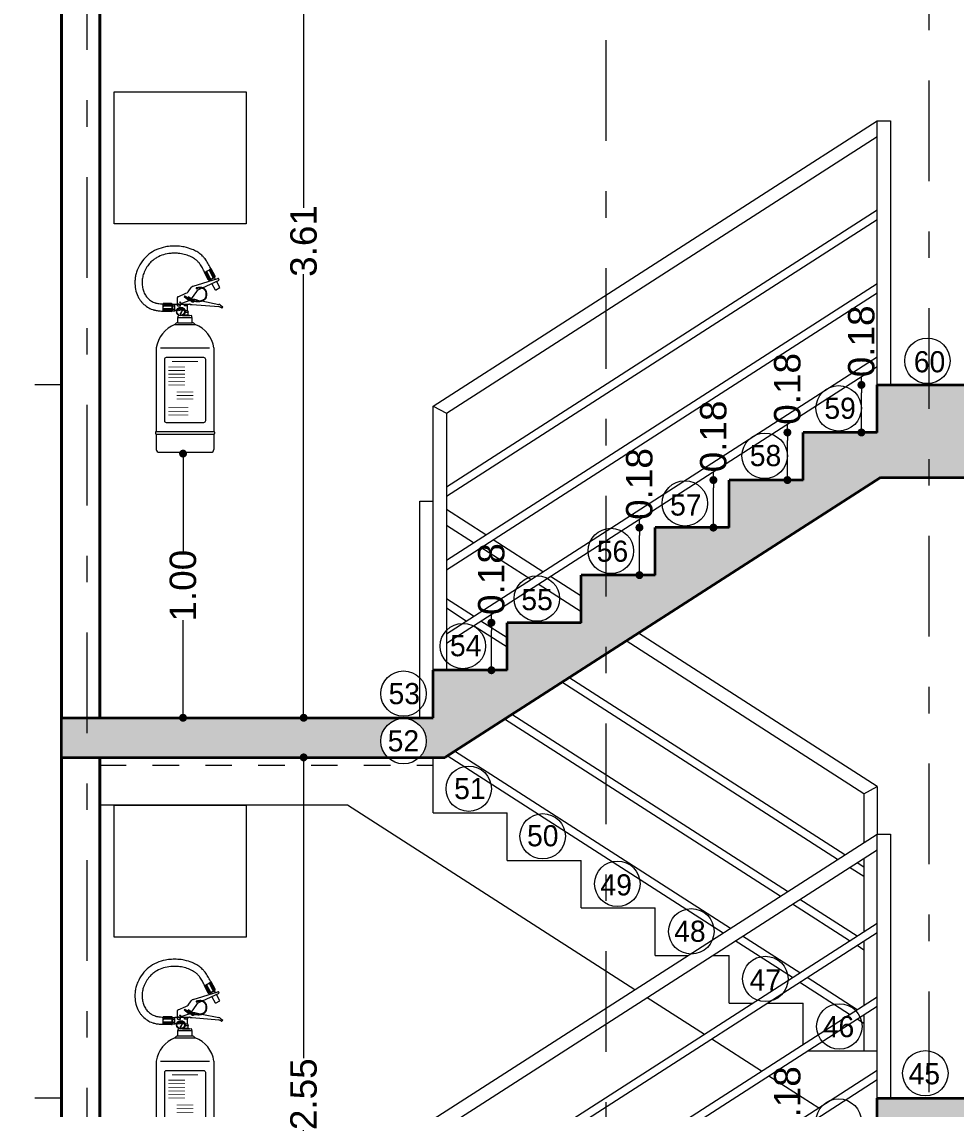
# Model space of a CAD drawing. Header units: inches. Extents: x 2908 to 3459, y -3172 to -55.
# Drawn here: x 3280.307 to 3283.843, y -217.603 to -213.486 of the extents above; entities that cross this region are included whole.
import ezdxf

# ---------------------------------------------------------------- set-up
doc = ezdxf.new("R2010")
doc.units = ezdxf.units.IN
doc.header["$MEASUREMENT"] = 0
doc.linetypes.add('ACAD_ISO03W100', pattern=[30, 12, -18])
doc.linetypes.add('DASHDOT', pattern=[25.4, 12.7, -6.35, 0, -6.35])
for name, color, linetype, lineweight in [('A_TEXT_NOT', 6, 'Continuous', 5), ('BARANDAS', 1, 'Continuous', 18), ('COLUMNAS', 1, 'Continuous', 35), ('COTA', 1, 'Continuous', 9), ('E-EJES', 1, 'DASHDOT', 5), ('LINEAS DE PROYECCIÒN', 74, 'ACAD_ISO03W100', 18), ('muros 2', 5, 'Continuous', 40), ('muros bajitos', 4, 'Continuous', 15), ('PISO', 33, 'Continuous', 18)]:
    doc.layers.add(name, color=color, linetype=linetype, lineweight=lineweight)
doc.layers.add('TEXTO', color=4, linetype='Continuous')
doc.styles.add('Arial new', font='arial.ttf')
doc.dimstyles.new('GUS', dxfattribs={"dimtxt": 0.1, "dimasz": 0.03, "dimexe": 0.05, "dimexo": 0.05, "dimgap": 0.005, "dimtad": 0, "dimzin": 1, "dimdsep": 46, "dimtxsty": 'Arial new', "dimblk": 'DOT', "dimcen": 0.01, "dimse1": 1, "dimse2": 1, "dimclrd": 1, "dimclre": 252, "dimclrt": 1, "dimaunit": 1, "dimadec": 0, "dimazin": 2, "dimtfac": 1, "dimtmove": 0, "dimatfit": 2, "dimldrblk": 'ARCHTICK', "dimfxl": 1, "dimlwd": -1, "dimlwe": -1, "dimarcsym": 1})
picture_1 = doc.add_image_def('image1.jpg', size_in_pixel=(498, 498))

# ---------------------------------------------------------------- blocks, each defined once
blk = doc.blocks.new('_Dot')
at = {"color": 0, "linetype": 'ByBlock', "lineweight": -2}
blk.add_line((-0.5, 0), (-1, 0), dxfattribs=at)
at = {"color": 0, "linetype": 'ByBlock', "const_width": 0.5}
blk.add_lwpolyline([(-0.25, 0, 1), (0.25, 0, 1)], format="xyb", close=True, dxfattribs=at)
blk = doc.blocks.new('*D4677')
at = {"layer": 'COTA', "color": 1, "linetype": 'Continuous', "transparency": 16777216}
for p, q in [((3282.9243, -215.2206), (3282.9243, -215.1906)), ((3282.9243, -215.3706), (3282.9243, -215.2506))]:
    blk.add_line(p, q, dxfattribs=at)
at = {"layer": 'Defpoints', "color": 0, "transparency": 16777216}
for p in [(3282.9243, -215.2206), (3282.984, -215.2206), (3282.984, -215.4006)]:
    blk.add_point(p, dxfattribs=at)
at = {"layer": 'COTA', "color": 1, "transparency": 16777216, "xscale": 0.03, "yscale": 0.03, "zscale": 0.03}
for p, rotation in [((3282.9243, -215.2206), 90), ((3282.9243, -215.4006), 270)]:
    blk.add_blockref('_Dot', p, dxfattribs=dict(at, rotation=rotation))
at = {"layer": 'COTA', "color": 1, "transparency": 16777216, "insert": (3282.9243, -215.0556), "char_height": 0.1, "attachment_point": 5, "rotation": 90, "style": 'Arial new'}
blk.add_mtext('0.18', dxfattribs=at)
blk = doc.blocks.new('_ArchTick')
at = {"color": 0, "linetype": 'ByBlock', "const_width": 0.15}
blk.add_lwpolyline([(-0.5, -0.5), (0.5, 0.5)], dxfattribs=at)
blk = doc.blocks.new('extintor en alzado')
at = {"layer": 'muros bajitos'}
h = blk.add_hatch(color=256, dxfattribs=at)
h.paths.add_polyline_path([(3209.5105, -224.2166, 0.414214), (3209.5101, -224.2163), (3209.5102, -224.2166)])
h.paths.add_polyline_path([(3209.5102, -224.217, 0.414214), (3209.5105, -224.2166), (3209.5102, -224.2166)])
h.paths.add_polyline_path([(3209.5102, -224.217), (3209.5102, -224.2166), (3209.5098, -224.2167, 0.414214)])
h.paths.add_polyline_path([(3209.5102, -224.2166), (3209.5101, -224.2163, 0.414214), (3209.5098, -224.2167)])
for p, q in [((3209.5995, -224.0615), (3209.6258, -224.0472)), ((3209.6145, -224.0891), (3209.5995, -224.0615)), ((3209.6168, -224.0905), (3209.6007, -224.0609)), ((3209.6198, -224.0874), (3209.6052, -224.0605)), ((3209.6228, -224.0858), (3209.6082, -224.0589)), ((3209.6232, -224.0851), (3209.6089, -224.0588)), ((3209.6182, -224.0901), (3209.6397, -224.0784)), ((3209.6328, -224.0799), (3209.6185, -224.0536)), ((3209.6336, -224.0799), (3209.6189, -224.053)), ((3209.6209, -224.0894), (3209.6377, -224.0803)), ((3209.6366, -224.0783), (3209.6219, -224.0514)), ((3209.6408, -224.0775), (3209.6247, -224.0479)), ((3209.6408, -224.0747), (3209.6258, -224.0472)), ((3209.6414, -224.0873), (3209.6377, -224.0803)), ((3209.5377, -224.1346), (3209.5502, -224.1184)), ((3209.5573, -224.1134), (3209.6506, -224.0844)), ((3209.576, -224.1266), (3209.5893, -224.1205)), ((3209.5924, -224.119), (3209.6552, -224.0902)), ((3209.6229, -224.093), (3209.6209, -224.0894)), ((3209.6418, -224.1277), (3209.6281, -224.1026)), ((3209.6418, -224.1277), (3209.6585, -224.1186)), ((3209.6585, -224.1186), (3209.6454, -224.0946)), ((3209.6552, -224.0902), (3209.654, -224.0862)), ((3209.4979, -224.1782), (3209.4979, -224.1558)), ((3209.5, -224.1532), (3209.5299, -224.1398)), ((3209.5368, -224.165), (3209.5243, -224.1545)), ((3209.5243, -224.1545), (3209.5533, -224.1705)), ((3209.5272, -224.1509), (3209.5563, -224.1669)), ((3209.5392, -224.153), (3209.5367, -224.1561)), ((3209.5533, -224.1645), (3209.5392, -224.153)), ((3209.5695, -224.1328), (3209.5495, -224.1613)), ((3209.4754, -224.1789), (3209.4441, -224.1789)), ((3209.4441, -224.2088), (3209.4441, -224.1789)), ((3209.4778, -224.1802), (3209.4441, -224.1802)), ((3209.4765, -224.1843), (3209.4459, -224.1843)), ((3209.4765, -224.1877), (3209.4459, -224.1877)), ((3209.4765, -224.2), (3209.4459, -224.2)), ((3209.4765, -224.2034), (3209.4459, -224.2034)), ((3209.4761, -224.1884), (3209.4462, -224.1884)), ((3209.4761, -224.1993), (3209.4462, -224.1993)), ((3209.4782, -224.2061), (3209.4782, -224.1816)), ((3209.4788, -224.1832), (3209.4798, -224.1816)), ((3209.4788, -224.2045), (3209.4788, -224.1832)), ((3209.4788, -224.2045), (3209.4798, -224.2061)), ((3209.4798, -224.1816), (3209.4874, -224.1816)), ((3209.4798, -224.1877), (3209.4874, -224.1877)), ((3209.4798, -224.1877), (3209.4874, -224.1877)), ((3209.4798, -224.2), (3209.4874, -224.2)), ((3209.4798, -224.2), (3209.4874, -224.2)), ((3209.4798, -224.2061), (3209.4874, -224.2061)), ((3209.4884, -224.1832), (3209.4874, -224.1816)), ((3209.4884, -224.2045), (3209.4874, -224.2061)), ((3209.4884, -224.2054), (3209.4884, -224.1823)), ((3209.536, -224.1823), (3209.4884, -224.1823)), ((3209.4884, -224.2045), (3209.4884, -224.1832)), ((3209.4884, -224.2045), (3209.4884, -224.1832)), ((3209.4943, -224.2054), (3209.4884, -224.2054)), ((3209.4979, -224.1877), (3209.4979, -224.1823)), ((3209.4979, -224.1877), (3209.5095, -224.1877)), ((3209.4993, -224.1823), (3209.4993, -224.1806)), ((3209.5022, -224.2071), (3209.4996, -224.2031)), ((3209.5032, -224.1809), (3209.5006, -224.1809)), ((3209.5039, -224.1808), (3209.5415, -224.168)), ((3209.5039, -224.1808), (3209.5429, -224.1808)), ((3209.5074, -224.1877), (3209.5074, -224.1823)), ((3209.5091, -224.2045), (3209.5081, -224.1999)), ((3209.5095, -224.1877), (3209.5095, -224.1823)), ((3209.5185, -224.2001), (3209.5104, -224.2148)), ((3209.5112, -224.2045), (3209.5122, -224.1999)), ((3209.5114, -224.2152), (3209.5185, -224.2001)), ((3209.5182, -224.2071), (3209.5207, -224.2031)), ((3209.5245, -224.1877), (3209.5245, -224.1823)), ((3209.536, -224.1877), (3209.5245, -224.1877)), ((3209.526, -224.2054), (3209.536, -224.2054)), ((3209.5265, -224.1877), (3209.5265, -224.1823)), ((3209.5456, -224.1808), (3209.536, -224.1837)), ((3209.536, -224.2054), (3209.536, -224.1823)), ((3209.536, -224.2054), (3209.5388, -224.2122)), ((3209.5429, -224.1795), (3209.5456, -224.1795)), ((3209.5429, -224.1808), (3209.5429, -224.1795)), ((3209.5456, -224.1822), (3209.5456, -224.1795)), ((3209.5456, -224.1822), (3209.5537, -224.1822)), ((3209.5537, -224.1822), (3209.6547, -224.1901)), ((3209.5563, -224.1669), (3209.5549, -224.1658)), ((3209.573, -224.1659), (3209.5852, -224.1683)), ((3209.5903, -224.1693), (3209.6547, -224.182)), ((3209.6638, -224.1955), (3209.6547, -224.1901)), ((3209.6609, -224.185), (3209.6698, -224.1914)), ((3209.6674, -224.1948), (3209.6698, -224.1914)), ((3209.4778, -224.2075), (3209.4441, -224.2075)), ((3209.4754, -224.2088), (3209.4441, -224.2088)), ((3209.4993, -224.2517), (3209.4993, -224.2313)), ((3209.4993, -224.2313), (3209.5537, -224.2313)), ((3209.5006, -224.2313), (3209.5006, -224.2272)), ((3209.5034, -224.2245), (3209.5035, -224.2245)), ((3209.5167, -224.2245), (3209.5448, -224.2245)), ((3209.521, -224.2218), (3209.5388, -224.2218)), ((3209.5263, -224.2122), (3209.5388, -224.2122)), ((3209.5388, -224.2218), (3209.5388, -224.2122)), ((3209.5388, -224.2218), (3209.5497, -224.2245)), ((3209.5524, -224.2313), (3209.5524, -224.2272)), ((3209.5537, -224.2517), (3209.5537, -224.2313)), ((3209.4884, -224.2586), (3209.5646, -224.2586)), ((3209.4993, -224.2517), (3209.5537, -224.2517)), ((3209.4176, -224.3471), (3209.4176, -224.663)), ((3209.4337, -224.3471), (3209.6193, -224.3471)), ((3209.6355, -224.3471), (3209.6355, -224.663)), ((3209.4148, -224.6658), (3209.4148, -224.6712)), ((3209.4176, -224.663), (3209.6355, -224.663)), ((3209.4176, -224.6739), (3209.6355, -224.6739)), ((3209.4176, -224.6739), (3209.4176, -224.7311)), ((3209.6355, -224.6739), (3209.6355, -224.7311)), ((3209.6382, -224.6658), (3209.6382, -224.6712)), ((3209.4285, -224.742), (3209.6246, -224.742))]:
    blk.add_line(p, q, dxfattribs=at)
blk.add_lwpolyline([(3209.4566, -224.3824), (3209.5965, -224.3824, -0.414214), (3209.6033, -224.3893), (3209.6033, -224.6235, -0.414214), (3209.5965, -224.6303), (3209.4566, -224.6303, -0.414214), (3209.4497, -224.6235), (3209.4497, -224.3893, -0.414214)], format="xyb", close=True, dxfattribs=at)
for points, const_width in [([(3209.477, -224.3985), (3209.576, -224.3985)], 0.00409), ([(3209.4634, -224.4189), (3209.5265, -224.4189)], 0.00272), ([(3209.4634, -224.4325), (3209.5265, -224.4325)], 0.00272), ([(3209.4634, -224.4462), (3209.5265, -224.4462)], 0.00272), ([(3209.4634, -224.4598), (3209.5265, -224.4598)], 0.00272), ([(3209.4634, -224.4734), (3209.5265, -224.4734)], 0.00272), ([(3209.4634, -224.487), (3209.5265, -224.487)], 0.00272), ([(3209.4949, -224.5135), (3209.5581, -224.5135)], 0.00272), ([(3209.4949, -224.5271), (3209.5581, -224.5271)], 0.00272), ([(3209.4634, -224.5732), (3209.5384, -224.5732)], 0.00272), ([(3209.4949, -224.5408), (3209.5581, -224.5408)], 0.00272), ([(3209.4634, -224.5868), (3209.5384, -224.5868)], 0.00272), ([(3209.4634, -224.6004), (3209.5384, -224.6004)], 0.00272)]:
    blk.add_lwpolyline(points, dxfattribs=dict(at, const_width=const_width))
for centre, radius in [((3209.5102, -224.2095), 0.0163), ((3209.5102, -224.2095), 0.0143), ((3209.5077, -224.1743), 0.00163), ((3209.5102, -224.2166), 0.00134), ((3209.5102, -224.2166), 0.000373)]:
    blk.add_circle(centre, radius, dxfattribs=at)
for centre, radius, start, end in [((3209.6066, -224.0596), 0.0017, 26.3117, 210.805), ((3209.6071, -224.0598), 0.00204, 28.5583, 123.5375), ((3209.6202, -224.0526), 0.00204, 113.5792, 208.5583), ((3209.6204, -224.0521), 0.0017, 26.3117, 210.805), ((3209.6346, -224.0789), 0.00204, 208.5583, 303.5375), ((3209.635, -224.079), 0.0017, 206.3117, 30.805), ((3209.6384, -224.076), 0.00272, 298.5583, 28.5583), ((3209.5612, -224.1265), 0.0136, 106.8259, 143.8112), ((3209.5696, -224.1213), 0.00163, 56.3287, 333.4215), ((3209.6169, -224.0878), 0.00272, 208.5583, 298.5583), ((3209.6213, -224.0865), 0.0017, 206.3117, 30.805), ((3209.6214, -224.0861), 0.00204, 293.5792, 28.5583), ((3209.6514, -224.087), 0.00272, 16.8598, 106.8598), ((3209.5006, -224.1558), 0.00272, 103.5624, 180), ((3209.5257, -224.1527), 0.00232, 51.0077, 231.0077), ((3209.5267, -224.1265), 0.0136, 283.5624, 323.8112), ((3209.5383, -224.1632), 0.00232, 231.0077, 352.226), ((3209.5554, -224.2369), 0.0731, 76.0298, 92.1692), ((3209.5817, -224.139), 0.0136, 114.7204, 153.048), ((3209.4458, -224.186), 0.0017, 87.7534, 272.2466), ((3209.4462, -224.1864), 0.00204, 175.0209, 270), ((3209.4462, -224.2014), 0.00204, 90, 184.9791), ((3209.4458, -224.2017), 0.0017, 87.7534, 272.2466), ((3209.4754, -224.1816), 0.00272, 0, 90), ((3209.4754, -224.2061), 0.00272, 270, 0), ((3209.4761, -224.1864), 0.00204, 270, 4.9791), ((3209.4761, -224.2014), 0.00204, 355.0209, 90), ((3209.4765, -224.186), 0.0017, 267.7534, 92.2466), ((3209.4765, -224.2017), 0.0017, 267.7534, 92.2466), ((3209.4843, -224.1847), 0.00543, 145.6158, 214.3842), ((3209.4991, -224.1939), 0.0203, 162.412, 197.588), ((3209.4843, -224.2031), 0.00543, 145.6158, 214.3842), ((3209.4829, -224.1847), 0.00543, 325.6158, 34.3842), ((3209.4681, -224.1939), 0.0203, 342.412, 17.588), ((3209.4829, -224.2031), 0.00543, 325.6158, 34.3842), ((3209.5006, -224.1782), 0.00272, 180, 270), ((3209.5102, -224.2181), 0.0184, 65.0777, 125.1384), ((3209.5102, -224.2181), 0.0136, 66.9616, 125.9525), ((3209.5032, -224.1782), 0.00272, 270, 283.5624), ((3209.5102, -224.2181), 0.0136, 54.0475, 65.326), ((3209.5102, -224.2181), 0.0184, 54.8616, 64.955), ((3209.5389, -224.1574), 0.0109, 283.5624, 306.5359), ((3209.5548, -224.1687), 0.00232, 231.0077, 51.0077), ((3209.652, -224.1953), 0.0136, 49.4004, 78.6108), ((3209.6652, -224.1932), 0.00272, 238.8631, 324.5145), ((3209.5034, -224.2272), 0.00272, 90, 180), ((3209.5102, -224.2166), 0.00186, 83.0379, 270), ((3209.5102, -224.2166), 0.00186, 270, 50.4691), ((3209.5497, -224.2272), 0.00272, 0, 90), ((3209.5265, -224.3617), 0.1099, 110.2729, 172.3719), ((3209.4993, -224.2638), 0.012, 90, 154.225), ((3209.5537, -224.2638), 0.012, 25.775, 90), ((3209.5265, -224.3617), 0.1099, 7.6281, 69.7271), ((3209.4176, -224.6658), 0.00272, 90, 180), ((3209.4176, -224.6712), 0.00272, 180, 270), ((3209.6355, -224.6658), 0.00272, 0, 90), ((3209.6355, -224.6712), 0.00272, 270, 0), ((3209.4285, -224.7311), 0.0109, 180, 270), ((3209.6246, -224.7311), 0.0109, 270, 0)]:
    blk.add_arc(centre, radius, start, end, dxfattribs=at)
blk.add_ellipse((3209.5553, -224.1686), major_axis=(-0.0054, 0.00052), ratio=0.499507, start_param=0.232154, end_param=4.957336, dxfattribs=at)
for points, knots in [([(3209.6248, -224.0482), (3209.6219, -224.0425), (3209.6189, -224.0366), (3209.6124, -224.025), (3209.6089, -224.0192), (3209.6031, -224.0112), (3209.6013, -224.0089), (3209.5984, -224.0055), (3209.5974, -224.0043), (3209.5953, -224.0019), (3209.5942, -224.0008), (3209.5908, -223.9975), (3209.5885, -223.9953), (3209.5812, -223.9893), (3209.576, -223.9857), (3209.5652, -223.9793), (3209.5596, -223.9765), (3209.5441, -223.97), (3209.534, -223.967), (3209.5156, -223.9632), (3209.5073, -223.9621), (3209.4912, -223.9611), (3209.4833, -223.9611), (3209.4677, -223.962), (3209.46, -223.963), (3209.441, -223.9667), (3209.4299, -223.9701), (3209.4087, -223.9794), (3209.3987, -223.9853), (3209.3804, -223.9996), (3209.3721, -224.008), (3209.3579, -224.0267), (3209.3519, -224.0369), (3209.3451, -224.0533), (3209.3431, -224.059), (3209.3401, -224.07), (3209.3389, -224.0754), (3209.3374, -224.0862), (3209.3369, -224.0917), (3209.3366, -224.1065), (3209.3374, -224.1158), (3209.341, -224.1339), (3209.3439, -224.1428), (3209.3497, -224.155), (3209.3518, -224.1587), (3209.3559, -224.1651), (3209.3579, -224.1679), (3209.3622, -224.1732), (3209.3645, -224.1758), (3209.3721, -224.1835), (3209.3779, -224.1882), (3209.3904, -224.1962), (3209.3971, -224.1995), (3209.4052, -224.2022), (3209.4064, -224.2026), (3209.4087, -224.2032), (3209.4098, -224.2035), (3209.4133, -224.2044), (3209.4155, -224.2048), (3209.4227, -224.206), (3209.4275, -224.2065), (3209.436, -224.2071), (3209.4398, -224.2073), (3209.4435, -224.2075)], [0, 0, 0, 0, 13.812714, 13.812714, 27.625428, 27.625428, 33.390778, 33.390778, 36.467148, 36.467148, 39.543518, 39.543518, 45.696258, 45.696258, 58.001739, 58.001739, 70.307219, 70.307219, 90.598399, 90.598399, 106.635985, 106.635985, 121.933059, 121.933059, 137.230134, 137.230134, 160.158833, 160.158833, 183.087532, 183.087532, 206.016231, 206.016231, 228.94493, 228.94493, 240.419031, 240.419031, 250.889176, 250.889176, 261.35932, 261.35932, 278.950404, 278.950404, 296.541488, 296.541488, 304.394867, 304.394867, 310.764427, 310.764427, 317.133988, 317.133988, 330.86968, 330.86968, 344.605372, 344.605372, 346.813022, 346.813022, 349.020672, 349.020672, 353.435973, 353.435973, 363.070662, 363.070662, 371.083558, 371.083558, 371.083558, 371.083558]), ([(3209.6006, -224.0606), (3209.5977, -224.0549), (3209.5948, -224.0494), (3209.589, -224.0389), (3209.586, -224.034), (3209.5814, -224.0276), (3209.5799, -224.0257), (3209.5773, -224.0226), (3209.5761, -224.0214), (3209.5738, -224.0189), (3209.5726, -224.0177), (3209.5687, -224.0143), (3209.566, -224.0121), (3209.5576, -224.0061), (3209.5514, -224.0027), (3209.5381, -223.9969), (3209.5311, -223.9946), (3209.5164, -223.991), (3209.5088, -223.9898), (3209.4964, -223.9887), (3209.4915, -223.9884), (3209.4819, -223.9884), (3209.4771, -223.9887), (3209.463, -223.99), (3209.4537, -223.9917), (3209.4361, -223.9969), (3209.4278, -224.0004), (3209.4159, -224.0071), (3209.4119, -224.0097), (3209.4057, -224.0144), (3209.4033, -224.0163), (3209.3986, -224.0205), (3209.3963, -224.0227), (3209.3898, -224.0296), (3209.3859, -224.0346), (3209.3781, -224.0464), (3209.3744, -224.0534), (3209.3693, -224.0662), (3209.3676, -224.072), (3209.3651, -224.0839), (3209.3643, -224.0899), (3209.3638, -224.1021), (3209.3641, -224.1081), (3209.3658, -224.1199), (3209.3672, -224.1257), (3209.371, -224.1366), (3209.3734, -224.1418), (3209.3778, -224.1489), (3209.3794, -224.1511), (3209.3827, -224.1553), (3209.3846, -224.1574), (3209.3903, -224.1631), (3209.3945, -224.1665), (3209.4035, -224.1722), (3209.4082, -224.1745), (3209.4141, -224.1764), (3209.4152, -224.1768), (3209.4175, -224.1774), (3209.4187, -224.1777), (3209.4223, -224.1784), (3209.4249, -224.1788), (3209.4315, -224.1795), (3209.4357, -224.1798), (3209.4417, -224.1801), (3209.4432, -224.1802), (3209.4447, -224.1803)], [0, 0, 0, 0, 13.771458, 13.771458, 27.542916, 27.542916, 33.664187, 33.664187, 38.147486, 38.147486, 42.630784, 42.630784, 51.597382, 51.597382, 68.957161, 68.957161, 86.31694, 86.31694, 103.67672, 103.67672, 114.650366, 114.650366, 125.624012, 125.624012, 147.571305, 147.571305, 169.518597, 169.518597, 181.144853, 181.144853, 188.869818, 188.869818, 196.594783, 196.594783, 212.044713, 212.044713, 230.85191, 230.85191, 245.377484, 245.377484, 259.903058, 259.903058, 274.428632, 274.428632, 288.954206, 288.954206, 303.479779, 303.479779, 310.413486, 310.413486, 317.347192, 317.347192, 331.069503, 331.069503, 344.791815, 344.791815, 348.037332, 348.037332, 351.282849, 351.282849, 357.773884, 357.773884, 367.716531, 367.716531, 371.083558, 371.083558, 371.083558, 371.083558]), ([(3209.5617, -224.1703), (3209.5628, -224.1704), (3209.5637, -224.1705), (3209.5662, -224.1707), (3209.568, -224.1709), (3209.5733, -224.1712), (3209.5768, -224.1713), (3209.5821, -224.1709), (3209.584, -224.1707), (3209.5876, -224.17), (3209.5892, -224.1696), (3209.5922, -224.1687), (3209.5936, -224.1681), (3209.5963, -224.1668), (3209.5976, -224.1661), (3209.6001, -224.1644), (3209.6014, -224.1634), (3209.6034, -224.1614), (3209.6043, -224.1604), (3209.6056, -224.1584), (3209.6061, -224.1576), (3209.6069, -224.1558), (3209.6072, -224.1549), (3209.6081, -224.152), (3209.6084, -224.1501), (3209.6087, -224.1466), (3209.6087, -224.1452), (3209.6087, -224.1414), (3209.6086, -224.1391), (3209.6079, -224.1355), (3209.6076, -224.1342), (3209.6068, -224.1318), (3209.6063, -224.1308), (3209.6051, -224.1287), (3209.6045, -224.1278), (3209.6023, -224.125), (3209.6005, -224.1234), (3209.5973, -224.1212), (3209.596, -224.1205), (3209.5933, -224.1193), (3209.5919, -224.1189), (3209.5877, -224.1178), (3209.5847, -224.1176), (3209.579, -224.1179), (3209.5762, -224.1185), (3209.5722, -224.1195), (3209.5709, -224.1199), (3209.5681, -224.1207)], [0.070876, 0.070876, 0.070876, 0.070876, 1.880454, 1.880454, 5.641362, 5.641362, 13.163179, 13.163179, 17.296749, 17.296749, 20.901655, 20.901655, 23.979565, 23.979565, 27.057476, 27.057476, 30.263729, 30.263729, 33.0809, 33.0809, 35.147456, 35.147456, 37.214012, 37.214012, 41.347123, 41.347123, 44.359495, 44.359495, 49.182858, 49.182858, 52.087822, 52.087822, 54.511808, 54.511808, 56.935794, 56.935794, 61.783766, 61.783766, 64.82649, 64.82649, 67.869214, 67.869214, 73.954662, 73.954662, 80.04011, 80.04011, 83.004161, 83.004161, 83.004161, 83.004161]), ([(3209.562, -224.1681), (3209.563, -224.1682), (3209.5639, -224.1683), (3209.5664, -224.1685), (3209.5682, -224.1687), (3209.5734, -224.169), (3209.5768, -224.1691), (3209.5819, -224.1688), (3209.5837, -224.1686), (3209.5869, -224.168), (3209.5884, -224.1676), (3209.5911, -224.1667), (3209.5923, -224.1663), (3209.5945, -224.1653), (3209.5957, -224.1647), (3209.5989, -224.1627), (3209.6008, -224.1611), (3209.6029, -224.1586), (3209.6034, -224.1578), (3209.6043, -224.1562), (3209.6047, -224.1554), (3209.6059, -224.152), (3209.6063, -224.1491), (3209.6065, -224.1451), (3209.6065, -224.144), (3209.6065, -224.1418), (3209.6064, -224.1407), (3209.6061, -224.1376), (3209.6058, -224.1355), (3209.6048, -224.1328), (3209.6044, -224.1319), (3209.6035, -224.1303), (3209.603, -224.1295), (3209.6013, -224.1272), (3209.5999, -224.1258), (3209.5973, -224.1238), (3209.5961, -224.123), (3209.5938, -224.1218), (3209.5925, -224.1213), (3209.5887, -224.1202), (3209.586, -224.1199), (3209.5812, -224.1199), (3209.579, -224.1202), (3209.5747, -224.1211), (3209.5726, -224.1217), (3209.5703, -224.1223), (3209.5701, -224.1223), (3209.5687, -224.1227)], [0.079575, 0.079575, 0.079575, 0.079575, 1.883193, 1.883193, 5.649578, 5.649578, 13.182348, 13.182348, 17.200182, 17.200182, 20.717898, 20.717898, 23.498408, 23.498408, 26.278919, 26.278919, 31.83994, 31.83994, 34.036978, 34.036978, 36.234016, 36.234016, 42.58644, 42.58644, 44.963972, 44.963972, 47.341503, 47.341503, 52.096566, 52.096566, 54.280572, 54.280572, 56.464578, 56.464578, 60.832591, 60.832591, 63.860949, 63.860949, 66.889307, 66.889307, 72.946022, 72.946022, 77.87547, 77.87547, 82.804919, 82.804919, 83.156356, 83.156356, 83.156356, 83.156356]), ([(3209.562, -224.1681), (3209.5619, -224.168), (3209.5619, -224.1679), (3209.5617, -224.1674), (3209.5615, -224.1671), (3209.5609, -224.1665), (3209.5607, -224.1663), (3209.5596, -224.1656), (3209.5588, -224.1652), (3209.557, -224.1647), (3209.556, -224.1645), (3209.5541, -224.1644), (3209.5532, -224.1645), (3209.5523, -224.1647), (3209.5523, -224.1647), (3209.5522, -224.1647)], [9.629496, 9.629496, 9.629496, 9.629496, 9.702293, 9.702293, 9.924988, 9.924988, 10.147683, 10.147683, 10.623927, 10.623927, 11.100171, 11.100171, 11.564231, 11.564231, 11.583764, 11.583764, 11.583764, 11.583764]), ([(3209.5486, -224.1679), (3209.5486, -224.1679), (3209.5486, -224.1679), (3209.5486, -224.1679), (3209.5485, -224.1682), (3209.5486, -224.1686), (3209.5487, -224.1692), (3209.5489, -224.1695), (3209.5492, -224.17), (3209.5494, -224.1703), (3209.5501, -224.171), (3209.5507, -224.1714), (3209.5521, -224.172), (3209.5528, -224.1722), (3209.5551, -224.1727), (3209.5566, -224.1728), (3209.5587, -224.1724), (3209.5593, -224.1722), (3209.5604, -224.1717), (3209.5608, -224.1714), (3209.5614, -224.1708), (3209.5616, -224.1706), (3209.5617, -224.1703)], [6.278211, 6.278211, 6.278211, 6.278211, 6.283185, 6.283185, 6.283185, 6.466995, 6.466995, 6.650804, 6.650804, 6.834613, 6.834613, 7.232526, 7.232526, 7.630438, 7.630438, 8.37236, 8.37236, 8.735136, 8.735136, 9.034208, 9.034208, 9.213361, 9.213361, 9.213361, 9.213361])]:
    blk.add_open_spline(points, degree=3, knots=knots, dxfattribs=at)
for s, height, p in [('-20°', 0.000817, (3209.5072, -224.1994)), ('1,1', 0.000681, (3209.5085, -224.2055)), ('1,5', 0.000681, (3209.5106, -224.2055)), ('60°', 0.000817, (3209.5121, -224.1993)), ('0', 0.000681, (3209.5023, -224.208)), ('MPa', 0.00136, (3209.5088, -224.2091)), ('2,3', 0.000681, (3209.5174, -224.208))]:
    blk.add_text(s, height=height, dxfattribs=at).set_placement(p)
blk = doc.blocks.new('*D4685')
at = {"layer": 'COTA', "color": 1, "linetype": 'Continuous', "transparency": 16777216}
for p, q in [((3280.9174, -215.1506), (3280.9174, -215.4906)), ((3280.9174, -216.0906), (3280.9174, -215.7506))]:
    blk.add_line(p, q, dxfattribs=at)
at = {"layer": 'Defpoints', "color": 0, "transparency": 16777216}
for p in [(3280.6021, -215.1206), (3280.9174, -215.1206), (3280.6021, -216.1206)]:
    blk.add_point(p, dxfattribs=at)
at = {"layer": 'COTA', "color": 1, "transparency": 16777216, "xscale": 0.03, "yscale": 0.03, "zscale": 0.03}
for p, rotation in [((3280.9174, -215.1206), 90), ((3280.9174, -216.1206), 270)]:
    blk.add_blockref('_Dot', p, dxfattribs=dict(at, rotation=rotation))
at = {"layer": 'COTA', "color": 1, "transparency": 16777216, "insert": (3280.9174, -215.6206), "char_height": 0.1, "attachment_point": 5, "rotation": 90, "style": 'Arial new'}
blk.add_mtext('1.00', dxfattribs=at)
blk = doc.blocks.new('*D4751')
at = {"layer": 'Defpoints', "color": 0, "transparency": 16777216}
for p in [(3279.8762, -211.2605), (3280.4571, -211.2605), (3280.4571, -220.2605)]:
    blk.add_point(p, dxfattribs=at)
at = {"layer": 'TEXTO', "color": 1, "linetype": 'Continuous', "transparency": 16777216}
for p, q in [((3279.8762, -211.2905), (3279.8762, -215.6184)), ((3279.8762, -220.2305), (3279.8762, -215.8878))]:
    blk.add_line(p, q, dxfattribs=at)
at = {"layer": 'TEXTO', "color": 1, "transparency": 16777216, "xscale": 0.03, "yscale": 0.03, "zscale": 0.03}
for p, rotation in [((3279.8762, -211.2605), 90), ((3279.8762, -220.2605), 270)]:
    blk.add_blockref('_Dot', p, dxfattribs=dict(at, rotation=rotation))
at = {"layer": 'TEXTO', "color": 1, "transparency": 16777216, "insert": (3279.8762, -215.7531), "char_height": 0.1, "attachment_point": 5, "rotation": 90, "style": 'Arial new'}
blk.add_mtext('9.00', dxfattribs=at)
blk = doc.blocks.new('*D4926')
at = {"layer": 'COTA', "color": 1, "linetype": 'Continuous', "transparency": 16777216}
for p, q in [((3281.3738, -216.3006), (3281.3738, -217.4095)), ((3281.3738, -218.7906), (3281.3738, -217.6817))]:
    blk.add_line(p, q, dxfattribs=at)
at = {"layer": 'Defpoints', "color": 0, "transparency": 16777216}
for p in [(3280.6021, -216.2706), (3281.3738, -216.2706), (3280.6021, -218.8206)]:
    blk.add_point(p, dxfattribs=at)
at = {"layer": 'COTA', "color": 1, "transparency": 16777216, "xscale": 0.03, "yscale": 0.03, "zscale": 0.03}
for p, rotation in [((3281.3738, -216.2706), 90), ((3281.3738, -218.8206), 270)]:
    blk.add_blockref('_Dot', p, dxfattribs=dict(at, rotation=rotation))
at = {"layer": 'COTA', "color": 1, "transparency": 16777216, "insert": (3281.3738, -217.5456), "char_height": 0.1, "attachment_point": 5, "rotation": 90, "style": 'Arial new'}
blk.add_mtext('2.55', dxfattribs=at)
blk = doc.blocks.new('*D4927')
at = {"layer": 'COTA', "color": 1, "linetype": 'Continuous', "transparency": 16777216}
for p, q in [((3281.3738, -212.5406), (3281.3738, -214.1904)), ((3281.3738, -216.0906), (3281.3738, -214.4408))]:
    blk.add_line(p, q, dxfattribs=at)
at = {"layer": 'Defpoints', "color": 0, "transparency": 16777216}
for p in [(3280.6021, -212.5106), (3281.3738, -212.5106), (3280.6021, -216.1206)]:
    blk.add_point(p, dxfattribs=at)
at = {"layer": 'COTA', "color": 1, "transparency": 16777216, "xscale": 0.03, "yscale": 0.03, "zscale": 0.03}
for p, rotation in [((3281.3738, -212.5106), 90), ((3281.3738, -216.1206), 270)]:
    blk.add_blockref('_Dot', p, dxfattribs=dict(at, rotation=rotation))
at = {"layer": 'COTA', "color": 1, "transparency": 16777216, "insert": (3281.3738, -214.3156), "char_height": 0.1, "attachment_point": 5, "rotation": 90, "style": 'Arial new'}
blk.add_mtext('3.61', dxfattribs=at)
blk = doc.blocks.new('*D4930')
at = {"layer": 'COTA', "color": 1, "linetype": 'Continuous', "transparency": 16777216}
for p, q in [((3283.2043, -215.0406), (3283.2043, -215.0106)), ((3283.2043, -215.1906), (3283.2043, -215.0706))]:
    blk.add_line(p, q, dxfattribs=at)
at = {"layer": 'Defpoints', "color": 0, "transparency": 16777216}
for p in [(3283.2043, -215.0406), (3283.264, -215.0406), (3283.264, -215.2206)]:
    blk.add_point(p, dxfattribs=at)
at = {"layer": 'COTA', "color": 1, "transparency": 16777216, "xscale": 0.03, "yscale": 0.03, "zscale": 0.03}
for p, rotation in [((3283.2043, -215.0406), 90), ((3283.2043, -215.2206), 270)]:
    blk.add_blockref('_Dot', p, dxfattribs=dict(at, rotation=rotation))
at = {"layer": 'COTA', "color": 1, "transparency": 16777216, "insert": (3283.2043, -214.8756), "char_height": 0.1, "attachment_point": 5, "rotation": 90, "style": 'Arial new'}
blk.add_mtext('0.18', dxfattribs=at)
blk = doc.blocks.new('*D4931')
at = {"layer": 'COTA', "color": 1, "linetype": 'Continuous', "transparency": 16777216}
for p, q in [((3283.4843, -214.8606), (3283.4843, -214.8306)), ((3283.4843, -215.0106), (3283.4843, -214.8906))]:
    blk.add_line(p, q, dxfattribs=at)
at = {"layer": 'Defpoints', "color": 0, "transparency": 16777216}
for p in [(3283.4843, -214.8606), (3283.544, -214.8606), (3283.544, -215.0406)]:
    blk.add_point(p, dxfattribs=at)
at = {"layer": 'COTA', "color": 1, "transparency": 16777216, "xscale": 0.03, "yscale": 0.03, "zscale": 0.03}
for p, rotation in [((3283.4843, -214.8606), 90), ((3283.4843, -215.0406), 270)]:
    blk.add_blockref('_Dot', p, dxfattribs=dict(at, rotation=rotation))
at = {"layer": 'COTA', "color": 1, "transparency": 16777216, "insert": (3283.4843, -214.6956), "char_height": 0.1, "attachment_point": 5, "rotation": 90, "style": 'Arial new'}
blk.add_mtext('0.18', dxfattribs=at)
blk = doc.blocks.new('*D4932')
at = {"layer": 'COTA', "color": 1, "linetype": 'Continuous', "transparency": 16777216}
for p, q in [((3282.6443, -215.4006), (3282.6443, -215.3706)), ((3282.6443, -215.5506), (3282.6443, -215.4306))]:
    blk.add_line(p, q, dxfattribs=at)
at = {"layer": 'Defpoints', "color": 0, "transparency": 16777216}
for p in [(3282.6443, -215.4006), (3282.704, -215.4006), (3282.704, -215.5806)]:
    blk.add_point(p, dxfattribs=at)
at = {"layer": 'COTA', "color": 1, "transparency": 16777216, "xscale": 0.03, "yscale": 0.03, "zscale": 0.03}
for p, rotation in [((3282.6443, -215.4006), 90), ((3282.6443, -215.5806), 270)]:
    blk.add_blockref('_Dot', p, dxfattribs=dict(at, rotation=rotation))
at = {"layer": 'COTA', "color": 1, "transparency": 16777216, "insert": (3282.6443, -215.2356), "char_height": 0.1, "attachment_point": 5, "rotation": 90, "style": 'Arial new'}
blk.add_mtext('0.18', dxfattribs=at)
blk = doc.blocks.new('*D4933')
at = {"layer": 'COTA', "color": 1, "linetype": 'Continuous', "transparency": 16777216}
for p, q in [((3282.0843, -215.7606), (3282.0843, -215.7306)), ((3282.0843, -215.9106), (3282.0843, -215.7906))]:
    blk.add_line(p, q, dxfattribs=at)
at = {"layer": 'Defpoints', "color": 0, "transparency": 16777216}
for p in [(3282.0843, -215.7606), (3282.144, -215.7606), (3282.144, -215.9406)]:
    blk.add_point(p, dxfattribs=at)
at = {"layer": 'COTA', "color": 1, "transparency": 16777216, "xscale": 0.03, "yscale": 0.03, "zscale": 0.03}
for p, rotation in [((3282.0843, -215.7606), 90), ((3282.0843, -215.9406), 270)]:
    blk.add_blockref('_Dot', p, dxfattribs=dict(at, rotation=rotation))
at = {"layer": 'COTA', "color": 1, "transparency": 16777216, "insert": (3282.0843, -215.5956), "char_height": 0.1, "attachment_point": 5, "rotation": 90, "style": 'Arial new'}
blk.add_mtext('0.18', dxfattribs=at)
blk = doc.blocks.new('*D4935')
at = {"layer": 'COTA', "color": 1, "linetype": 'Continuous', "transparency": 16777216}
for p, q in [((3283.2042, -217.7406), (3283.2042, -217.7106)), ((3283.2042, -217.8906), (3283.2042, -217.7706))]:
    blk.add_line(p, q, dxfattribs=at)
at = {"layer": 'Defpoints', "color": 0, "transparency": 16777216}
for p in [(3283.2042, -217.7406), (3283.2639, -217.7406), (3283.2639, -217.9206)]:
    blk.add_point(p, dxfattribs=at)
at = {"layer": 'COTA', "color": 1, "transparency": 16777216, "xscale": 0.03, "yscale": 0.03, "zscale": 0.03}
for p, rotation in [((3283.2042, -217.7406), 90), ((3283.2042, -217.9206), 270)]:
    blk.add_blockref('_Dot', p, dxfattribs=dict(at, rotation=rotation))
at = {"layer": 'COTA', "color": 1, "transparency": 16777216, "insert": (3283.2042, -217.5756), "char_height": 0.1, "attachment_point": 5, "rotation": 90, "style": 'Arial new'}
blk.add_mtext('0.18', dxfattribs=at)

msp = doc.modelspace()

# ---------------------------------------------------------------- hatches: boundary and pattern name
at = {"layer": 'COTA', "lineweight": 9}
h = msp.add_hatch(dxfattribs=at)
h.set_pattern_fill('AR-CONC', color=256, scale=0.01, style=0)
h.set_pattern_definition([(50, (0, 0), (0.0717260183, -0.0062752135), [0.0075, -0.0825]), (355, (0, 0), (-0.0138751334, 0.0752192134), [0.006, -0.066]), (100.4514, (0.00598, -0.00052), (0.0578509382, 0.0689439542), [0.006374019, -0.0701142112]), (46.1842, (0, 0.02), (0.1067241049, -0.0165519014), [0.01125, -0.12375]), (96.6356, (0.00889, 0.01862), (0.0934662706, 0.097411787), [0.0095610288, -0.1051713]), (351.1842, (0, 0.02), (0.0934661945, 0.09741186), [0.009, -0.099]), (21, (0.01, 0.015), (0.0596907052, -0.0402618891), [0.0075, -0.0825]), (326, (0.01, 0.015), (0.0243315332, 0.0725150045), [0.006, -0.066]), (71.4514, (0.014974, 0.011645), (0.0840222629, 0.0322530497), [0.006374019, -0.0701142112]), (37.5, (0, 0), (0.00121598553, 0.03328938538), [0, -0.0652, 0, -0.067, 0, -0.06625]), (7.5, (0, 0), (0.02630695374, 0.0394411712), [0, -0.0382, 0, -0.0637, 0, -0.02525]), (327.5, (-0.0223, 0), (0.05338224362, -0.00225548717), [0, -0.025, 0, -0.078, 0, -0.1035]), (317.5, (-0.0323, 0), (0.05831861693, 0.01001049823), [0, -0.0325, 0, -0.0518, 0, -0.0735])])
h.paths.add_polyline_path([(3287.98, -214.8606), (3283.544, -214.8606), (3283.544, -215.0406), (3283.264, -215.0406), (3283.264, -215.2206), (3282.984, -215.2206), (3282.984, -215.4006), (3282.704, -215.4006), (3282.704, -215.5806), (3282.424, -215.5806), (3282.424, -215.7606), (3282.144, -215.7606), (3282.144, -215.9406), (3281.864, -215.9406), (3281.864, -216.1206), (3280.4571, -216.1206), (3280.4571, -216.2706), (3281.6917, -216.2706, -0.202339), (3281.6658, -216.2091, -1), (3281.8376, -216.2091, -0.202339), (3281.8116, -216.2706), (3281.908, -216.2706), (3283.5569, -215.2106), (3287.98, -215.2106)])
h = msp.add_hatch(dxfattribs=at)
h.set_pattern_fill('AR-CONC', color=256, scale=0.01, style=0)
h.set_pattern_definition([(50, (-2e-05, -2.7), (0.0717260183, -0.0062752135), [0.0075, -0.0825]), (355, (-2e-05, -2.7), (-0.0138751334, 0.0752192134), [0.006, -0.066]), (100.4514, (0.00596, -2.70052), (0.0578509382, 0.0689439542), [0.006374019, -0.0701142112]), (46.1842, (-2e-05, -2.68), (0.1067241049, -0.0165519014), [0.01125, -0.12375]), (96.6356, (0.00887, -2.68138), (0.0934662706, 0.097411787), [0.0095610288, -0.1051713]), (351.1842, (-2e-05, -2.68), (0.0934661945, 0.09741186), [0.009, -0.099]), (21, (0.00998, -2.685), (0.0596907052, -0.0402618891), [0.0075, -0.0825]), (326, (0.00998, -2.685), (0.0243315332, 0.0725150045), [0.006, -0.066]), (71.4514, (0.014955, -2.688354), (0.0840222629, 0.0322530497), [0.006374019, -0.0701142112]), (37.5, (-2e-05, -2.699999), (0.00121598553, 0.03328938538), [0, -0.0652, 0, -0.067, 0, -0.06625]), (7.5, (-2e-05, -2.7), (0.02630695374, 0.0394411712), [0, -0.0382, 0, -0.0637, 0, -0.02525]), (327.5, (-0.02232, -2.7), (0.05338224362, -0.00225548717), [0, -0.025, 0, -0.078, 0, -0.1035]), (317.5, (-0.03232, -2.7), (0.05831861693, 0.01001049823), [0, -0.0325, 0, -0.0518, 0, -0.0735])])
h.paths.add_polyline_path([(3287.98, -217.5606), (3283.5439, -217.5606), (3283.5439, -217.7406), (3283.2639, -217.7406), (3283.2639, -217.9206), (3282.9839, -217.9206), (3282.9839, -218.1006), (3282.7039, -218.1006), (3282.7039, -218.2806), (3282.4239, -218.2806), (3282.4239, -218.4606), (3282.1439, -218.4606), (3282.1439, -218.6406), (3281.8639, -218.6406), (3281.8639, -218.8206), (3280.4571, -218.8206), (3280.4571, -218.9706), (3281.6917, -218.9706, -0.202339), (3281.6657, -218.9091, -1), (3281.8375, -218.9091, -0.202339), (3281.8116, -218.9706), (3281.908, -218.9706), (3283.5569, -217.9106), (3287.98, -217.9106)])

# ---------------------------------------------------------------- linework, layer by layer
at = {"layer": 'A_TEXT_NOT'}
for centre in [(3283.7339, -214.7691), (3283.3981, -214.9491), (3283.1181, -215.1291), (3282.8163, -215.3091), (3282.5363, -215.4891), (3282.2563, -215.6691), (3281.9763, -215.8491), (3281.7517, -216.0291), (3281.7517, -216.2091), (3281.9983, -216.3891), (3282.2783, -216.5691), (3282.5607, -216.7491), (3282.8407, -216.9291), (3283.1207, -217.1091), (3283.4007, -217.2891), (3283.7262, -217.4663), (3283.3981, -217.6491)]:
    msp.add_circle(centre, 0.0859, dxfattribs=at)
at = {"layer": 'BARANDAS'}
for p, q in [((3281.864, -214.9406), (3283.544, -213.8606)), ((3283.544, -214.8606), (3283.544, -213.8606)), ((3283.544, -213.8606), (3283.594, -213.8606)), ((3283.594, -213.8606), (3283.594, -214.8606)), ((3281.914, -214.9679), (3283.544, -213.92)), ((3281.914, -215.2461), (3283.544, -214.1983)), ((3281.914, -215.2818), (3283.544, -214.2339)), ((3281.914, -215.5244), (3283.544, -214.4765)), ((3281.914, -215.56), (3283.544, -214.5122)), ((3281.914, -215.8026), (3283.544, -214.7548)), ((3281.914, -215.8383), (3283.544, -214.7904)), ((3281.864, -215.9406), (3281.864, -214.9406)), ((3281.864, -214.9406), (3281.914, -214.9679)), ((3281.914, -214.9679), (3281.914, -215.9406)), ((3281.814, -215.3006), (3281.864, -215.3006)), ((3281.814, -216.1206), (3281.814, -215.3006)), ((3282.063, -215.4286), (3281.914, -215.3327)), ((3282.0168, -215.4583), (3281.914, -215.3922)), ((3282.2332, -215.5974), (3282.0445, -215.4761)), ((3282.2794, -215.5677), (3282.0908, -215.4464)), ((3282.424, -215.6606), (3282.3072, -215.5855)), ((3282.424, -215.72), (3282.2609, -215.6152)), ((3282.0168, -215.7365), (3281.914, -215.6704)), ((3281.989, -215.7544), (3281.914, -215.7061)), ((3282.144, -215.8183), (3282.0445, -215.7544)), ((3282.144, -215.8539), (3282.0168, -215.7722)), ((3283.544, -216.3806), (3282.6404, -215.7998)), ((3283.494, -216.4079), (3282.5942, -215.8295)), ((3283.4213, -216.6394), (3282.3778, -215.9686)), ((3283.3936, -216.6573), (3282.3501, -215.9864)), ((3283.1772, -216.7964), (3282.1336, -216.1256)), ((3283.2049, -216.7786), (3282.1614, -216.1077)), ((3282.9885, -216.9177), (3281.945, -216.2468)), ((3282.9608, -216.9355), (3281.9172, -216.2647)), ((3283.494, -216.4088), (3283.544, -216.3806)), ((3283.544, -216.3806), (3283.544, -216.5606)), ((3283.494, -216.4088), (3283.494, -216.5927)), ((3281.8639, -217.6406), (3283.5439, -216.5606)), ((3283.5439, -217.5606), (3283.5439, -216.5606)), ((3283.5439, -216.5606), (3283.5939, -216.5606)), ((3283.5939, -216.5606), (3283.5939, -217.5606)), ((3281.9139, -217.6679), (3283.5439, -216.62)), ((3283.494, -216.6861), (3283.4676, -216.6692)), ((3283.494, -216.6522), (3283.494, -216.9304)), ((3283.494, -216.7218), (3283.4398, -216.687)), ((3283.4398, -216.9652), (3283.2234, -216.8261)), ((3283.4676, -216.9474), (3283.2512, -216.8083)), ((3281.9139, -217.9461), (3283.5439, -216.8983)), ((3281.9139, -217.9818), (3283.5439, -216.9339)), ((3283.2512, -217.0865), (3283.0347, -216.9474)), ((3283.2234, -217.1044), (3283.0062, -216.9647)), ((3283.494, -217.0001), (3283.4676, -216.9831)), ((3283.494, -216.9661), (3283.494, -217.2087)), ((3283.4398, -217.2435), (3283.2512, -217.1222)), ((3283.4676, -217.2256), (3283.2789, -217.1044)), ((3281.9139, -218.2244), (3283.5439, -217.1765)), ((3281.9139, -218.26), (3283.5439, -217.2122)), ((3283.494, -217.2443), (3283.494, -217.3816)), ((3283.494, -217.2443), (3283.494, -217.3816)), ((3283.494, -217.2783), (3283.4676, -217.2613)), ((3281.9139, -218.5026), (3283.5439, -217.4548)), ((3281.9139, -218.5383), (3283.5439, -217.4904))]:
    msp.add_line(p, q, dxfattribs=at)
at = {"layer": 'COLUMNAS'}
for p, q in [((3283.544, -214.8606), (3287.98, -214.8606)), ((3283.544, -215.0406), (3283.544, -214.8606)), ((3283.264, -215.2206), (3283.264, -215.0406)), ((3283.544, -215.0406), (3283.264, -215.0406)), ((3283.5569, -215.2106), (3281.908, -216.2706)), ((3282.984, -215.4006), (3282.984, -215.2206)), ((3283.264, -215.2206), (3282.984, -215.2206)), ((3283.5569, -215.2106), (3287.98, -215.2106)), ((3282.984, -215.4006), (3282.704, -215.4006)), ((3282.704, -215.5806), (3282.704, -215.4006)), ((3282.704, -215.5806), (3282.424, -215.5806)), ((3282.424, -215.7606), (3282.424, -215.5806)), ((3282.424, -215.7606), (3282.144, -215.7606)), ((3282.144, -215.9406), (3282.144, -215.7606)), ((3281.864, -216.1206), (3281.864, -215.9406)), ((3282.144, -215.9406), (3281.864, -215.9406)), ((3280.4571, -216.1206), (3281.864, -216.1206)), ((3280.4571, -216.2706), (3280.4571, -216.1206)), ((3280.4571, -216.2706), (3281.908, -216.2706)), ((3283.5439, -217.5606), (3287.98, -217.5606)), ((3283.5439, -217.7406), (3283.5439, -217.5606))]:
    msp.add_line(p, q, dxfattribs=at)
at = {"layer": 'E-EJES', "ltscale": 0.03}
for p, q in [((3282.5184, -227.729, -7.182), (3282.5184, -207.6098, -7.182)), ((3280.5546, -225.6606), (3280.5546, -208.5363)), ((3283.7392, -208.5363), (3283.7392, -225.6606))]:
    msp.add_line(p, q, dxfattribs=at)
at = {"layer": 'LINEAS DE PROYECCIÒN', "ltscale": 0.003}
for p, q in [((3280.4571, -214.8606), (3279.0304, -214.8606)), ((3280.6021, -216.3006), (3281.864, -216.3006)), ((3280.4571, -217.5606), (3279.0304, -217.5606))]:
    msp.add_line(p, q, dxfattribs=at)
at = {"layer": 'muros 2'}
for p, q in [((3280.4571, -216.1206), (3280.4571, -212.5106)), ((3280.6021, -216.1206), (3280.6021, -212.5106)), ((3280.4571, -218.8206), (3280.4571, -216.2706)), ((3280.6021, -218.8206), (3280.6021, -216.2706))]:
    msp.add_line(p, q, dxfattribs=at)
at = {"layer": 'PISO'}
for p, q in [((3281.864, -216.2989), (3281.8614, -216.3006)), ((3281.864, -216.4806), (3281.864, -216.2706)), ((3281.864, -216.4806), (3281.864, -216.2706)), ((3280.6021, -216.4506), (3281.5399, -216.4506)), ((3281.5399, -216.4506), (3282.6275, -217.1498)), ((3281.864, -216.4806), (3282.144, -216.4806)), ((3282.144, -216.6606), (3282.144, -216.4806)), ((3282.144, -216.6606), (3282.424, -216.6606)), ((3282.424, -216.8406), (3282.424, -216.6606)), ((3282.424, -216.8406), (3282.704, -216.8406)), ((3282.704, -217.0206), (3282.704, -216.8406)), ((3282.704, -217.0206), (3282.8284, -217.0206)), ((3282.9209, -217.0206), (3282.984, -217.0206)), ((3282.984, -217.2006), (3282.984, -217.0206)), ((3282.6737, -217.1795), (3282.8901, -217.3186)), ((3282.984, -217.2006), (3283.0737, -217.2006)), ((3283.1292, -217.2006), (3283.264, -217.2006)), ((3283.264, -217.3565), (3283.264, -217.2006)), ((3282.9179, -217.3364), (3283.1065, -217.4577)), ((3283.2805, -217.3816), (3283.544, -217.3816)), ((3283.1343, -217.4756), (3283.323, -217.5968))]:
    msp.add_line(p, q, dxfattribs=at)

# ---------------------------------------------------------------- block references
at = {"layer": 'COTA'}
for p in [(71.3985, 9.6265), (71.3985, 6.9265)]:
    msp.add_blockref('extintor en alzado', p, dxfattribs=at)

# ---------------------------------------------------------------- texts
at = {"layer": 'A_TEXT_NOT', "char_height": 0.08, "width": 0.286193, "attachment_point": 2, "rotation": 359.9982, "line_spacing_factor": 0.938532}
for s, insert in [('60', (3283.7421, -214.7328, 1.031)), ('59', (3283.4037, -214.9089, 1.031)), ('58', (3283.1214, -215.0879, 1.031)), ('57', (3282.8199, -215.2751, 1.031)), ('56', (3282.5424, -215.4499, 1.031)), ('55', (3282.257, -215.6332, 1.031)), ('54', (3281.9869, -215.8076, 1.031)), ('53', (3281.7546, -215.9891, 1.031)), ('52', (3281.7513, -216.1678, 1.031)), ('51', (3282.0026, -216.3485, 1.031)), ('50', (3282.2786, -216.5271, 1.031)), ('49', (3282.5564, -216.7131, 1.031)), ('48', (3282.8354, -216.8887, 1.031)), ('47', (3283.1205, -217.0734, 1.031)), ('46', (3283.3978, -217.2497, 1.031)), ('45', (3283.7224, -217.4281, 1.031))]:
    msp.add_mtext(s, dxfattribs=dict(at, insert=insert))

# ---------------------------------------------------------------- dimensions: what is measured, and where the dimension line sits
at = {"layer": 'COTA'}
for base, p1, p2, picture, middle in [((3281.3738, -212.5106), (3280.6021, -216.1206), (3280.6021, -212.5106), '*D4927', (3281.3738, -214.3156)), ((3283.4843, -214.8606), (3283.544, -215.0406), (3283.544, -214.8606), '*D4931', (3283.4843, -214.6956)), ((3283.2043, -215.0406), (3283.264, -215.2206), (3283.264, -215.0406), '*D4930', (3283.2043, -214.8756)), ((3282.9243, -215.2206), (3282.984, -215.4006), (3282.984, -215.2206), '*D4677', (3282.9243, -215.0556)), ((3280.9174, -215.1206), (3280.6021, -216.1206), (3280.6021, -215.1206), '*D4685', (3280.9174, -215.6206)), ((3282.6443, -215.4006), (3282.704, -215.5806), (3282.704, -215.4006), '*D4932', (3282.6443, -215.2356)), ((3282.0843, -215.7606), (3282.144, -215.9406), (3282.144, -215.7606), '*D4933', (3282.0843, -215.5956)), ((3281.3738, -216.2706), (3280.6021, -218.8206), (3280.6021, -216.2706), '*D4926', (3281.3738, -217.5456)), ((3283.2042, -217.7406), (3283.2639, -217.9206), (3283.2639, -217.7406), '*D4935', (3283.2042, -217.5756))]:
    dim = msp.add_linear_dim(base=base, p1=p1, p2=p2, angle=90, dimstyle='GUS', dxfattribs=at)
    dim.commit()
    dim.dimension.update_dxf_attribs({"geometry": picture, "text_midpoint": middle})
at = {"layer": 'TEXTO'}
dim = msp.add_linear_dim(base=(3279.8762, -211.2605), p1=(3280.4571, -220.2605), p2=(3280.4571, -211.2605), angle=90, dimstyle='GUS', dxfattribs=at)
dim.commit()
dim.dimension.update_dxf_attribs({"geometry": '*D4751', "text_midpoint": (3279.8762, -215.7531), "dimtype": 160})

# ---------------------------------------------------------------- pictures from other files: only their frames are drawn
at = {"layer": 'COTA'}
image = msp.add_image(picture_1, insert=(3280.6562, -214.251), size_in_units=(0.5, 0.5), dxfattribs=at)
image.dxf.flags = 7
image = msp.add_image(picture_1, insert=(3280.6562, -216.951), size_in_units=(0.5, 0.5), dxfattribs=at)
image.dxf.flags = 7

doc.saveas('drawing.dxf')
